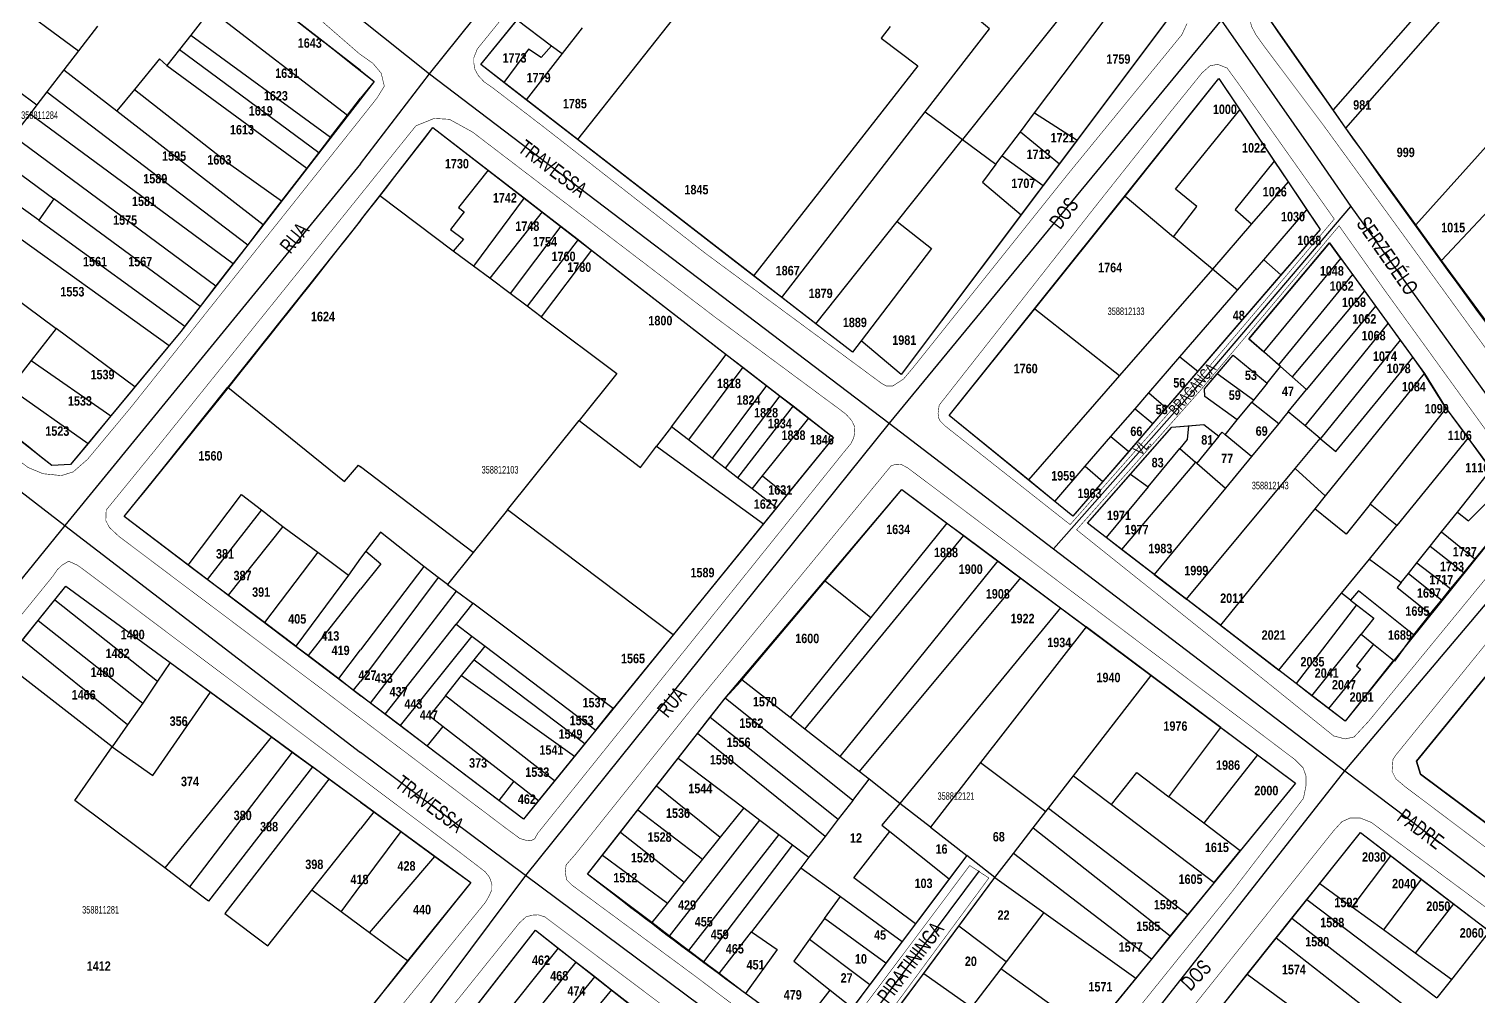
# Model space of a CAD drawing. Extents: x 200120 to 201962, y 4837541 to 4839252.
# Drawn here: x 201071.2 to 201455.8, y 4838225.3 to 4838482 of the extents above; entities that cross this region are included whole.
import ezdxf
from ezdxf.enums import TextEntityAlignment as Align

# ---------------------------------------------------------------- set-up
doc = ezdxf.new("R2010")
doc.units = 0
doc.header["$LTSCALE"] = 3
doc.header["$MEASUREMENT"] = 0
for name, color, linetype in [('CD-MALHA-LOTES', 40, 'CONTINUOUS'), ('CD_TXT_QUADRA', 7, 'CONTINUOUS'), ('RU-QUADRAS', 210, 'CONTINUOUS'), ('SV-EIXO-RUA-PAV', 20, 'CONTINUOUS'), ('SV-RUA-PAVIM-S-GUIA-C-GUIA', 7, 'CONTINUOUS'), ('SV-TXT-RUA-PAV-S-GUIA-C-GUIA', 7, 'CONTINUOUS'), ('Th_NmrPort', 1, 'CONTINUOUS')]:
    doc.layers.add(name, color=color, linetype=linetype)
doc.styles.add('ARIAL', font='ARIAL.TTF')
doc.styles.get("Standard").update_dxf_attribs({"font": 'swisscbo.ttf'})

msp = doc.modelspace()

# ---------------------------------------------------------------- linework, layer by layer
at = {"layer": 'CD-MALHA-LOTES', "linetype": 'Continuous'}
for p, q in [((201031.2, 4838515.5), (201084.33, 4838476.23)), ((201361.92, 4838506.57), (201318.95, 4838452.67)), ((201019.89, 4838501.29), (201073.3, 4838461.88)), ((201338.07, 4838459.77), (201367.58, 4838498.97)), ((201159.2, 4838471.05), (201126.59, 4838496.36)), ((201444.49, 4838491.54), (201417.3, 4838460.54)), ((201245.59, 4838489.18), (201216.76, 4838452.7)), ((201326.07, 4838482.03), (201319.79, 4838487.26)), ((201375.85, 4838487.86), (201349.32, 4838452.48)), ((201420.68, 4838455.73), (201450.16, 4838489.24)), ((201119.37, 4838487.14), (201114.09, 4838480.41)), ((201119.37, 4838487.14), (201155.7, 4838459.14)), ((201191.07, 4838472.56), (201200.73, 4838484.5)), ((201200.73, 4838484.5), (201209.89, 4838477.59)), ((201417.3, 4838460.54), (201400.28, 4838484.81)), ((201089.34, 4838482.76), (201084.33, 4838476.23)), ((201114.09, 4838480.41), (201111.12, 4838476.62)), ((201114.09, 4838480.41), (201151.18, 4838453.28)), ((201218.03, 4838482.31), (201212.69, 4838475.48)), ((201299.77, 4838482.73), (201297.35, 4838479.6)), ((201297.35, 4838479.6), (201307.12, 4838472.28)), ((201309.04, 4838460), (201326.07, 4838482.03)), ((201084.33, 4838476.23), (201080.43, 4838471.15)), ((201111.12, 4838476.62), (201107.76, 4838472.33)), ((201111.12, 4838476.62), (201148.07, 4838449.24)), ((201203.74, 4838476.68), (201197.23, 4838467.8)), ((201207.12, 4838474.43), (201203.74, 4838476.68)), ((201209.89, 4838477.59), (201207.12, 4838474.43)), ((201209.89, 4838477.59), (201212.69, 4838475.48)), ((201105.8, 4838474.07), (201099.16, 4838465.99)), ((201107.76, 4838472.33), (201105.8, 4838474.07)), ((201107.76, 4838472.33), (201144.89, 4838445.11)), ((201197.23, 4838467.8), (201191.07, 4838472.56)), ((201212.69, 4838475.48), (201203.12, 4838463.25)), ((201307.12, 4838472.28), (201263.49, 4838416.55)), ((201080.43, 4838471.15), (201075.94, 4838465.31)), ((201080.43, 4838471.15), (201094.46, 4838460.28)), ((201159.2, 4838471.05), (201162.8, 4838468.07)), ((201162.8, 4838468.07), (201159.2, 4838463.68)), ((201362.08, 4838437.64), (201386.99, 4838468.86)), ((201386.99, 4838468.86), (201392.53, 4838460.6)), ((201473.43, 4838468.21), (201439.26, 4838430.01)), ((201075.94, 4838465.31), (201073.3, 4838461.88)), ((201075.94, 4838465.31), (201129.22, 4838424.78)), ((201099.16, 4838465.99), (201094.46, 4838460.28)), ((201099.16, 4838465.99), (201124.15, 4838446.44)), ((201203.12, 4838463.25), (201197.23, 4838467.8)), ((201489.78, 4838467.18), (201446.06, 4838420.6)), ((201073.3, 4838461.88), (201071.48, 4838459.51)), ((201155.7, 4838459.14), (201159.2, 4838463.68)), ((201216.76, 4838452.7), (201203.12, 4838463.25)), ((201375.5, 4838439.54), (201392.53, 4838460.6)), ((201392.53, 4838460.6), (201401.67, 4838446.98)), ((201420.68, 4838455.73), (201417.3, 4838460.54)), ((201071.48, 4838459.51), (201066.99, 4838453.66)), ((201071.48, 4838459.51), (201125.38, 4838419.81)), ((201094.46, 4838460.28), (201133.36, 4838430.16)), ((201151.18, 4838453.28), (201155.7, 4838459.14)), ((201270.96, 4838410.76), (201309.04, 4838460)), ((201309.04, 4838460), (201318.95, 4838452.67)), ((201334.29, 4838454.75), (201338.07, 4838459.77)), ((201338.07, 4838459.77), (201349.32, 4838452.48)), ((201066.99, 4838453.66), (201120.76, 4838413.81)), ((201151.18, 4838453.28), (201148.07, 4838449.24)), ((201164.27, 4838437.72), (201178.4, 4838455.89)), ((201178.4, 4838455.89), (201193.05, 4838444.56)), ((201263.49, 4838416.55), (201216.76, 4838452.7)), ((201301.59, 4838430.9), (201318.95, 4838452.67)), ((201318.95, 4838452.67), (201327.81, 4838446.13)), ((201329.5, 4838448.38), (201334.29, 4838454.75)), ((201334.29, 4838454.75), (201344.64, 4838446.24)), ((201439.26, 4838430.01), (201420.68, 4838455.73)), ((201148.07, 4838449.24), (201144.89, 4838445.11)), ((201349.32, 4838452.48), (201344.64, 4838446.24)), ((201062.69, 4838448.06), (201077.8, 4838436.94)), ((201124.15, 4838446.44), (201138.17, 4838436.4)), ((201144.89, 4838445.11), (201138.17, 4838436.4)), ((201327.81, 4838446.13), (201324.21, 4838441.35)), ((201327.81, 4838446.13), (201329.5, 4838448.38)), ((201329.5, 4838448.38), (201340.3, 4838440.45)), ((201344.64, 4838446.24), (201340.3, 4838440.45)), ((201401.67, 4838446.98), (201391.28, 4838434.08)), ((201401.67, 4838446.98), (201405.39, 4838441.43)), ((201073.8, 4838431.28), (201059.63, 4838441.41)), ((201193.05, 4838444.56), (201185.15, 4838434.69)), ((201193.05, 4838444.56), (201202.6, 4838437.17)), ((201324.21, 4838441.35), (201334.47, 4838432.68)), ((201405.39, 4838441.43), (201395.67, 4838430.28)), ((201405.39, 4838441.43), (201410.35, 4838434.04)), ((201159.2, 4838431.2), (201164.27, 4838437.72)), ((201183.79, 4838423.09), (201164.27, 4838437.72)), ((201340.3, 4838440.45), (201334.47, 4838432.68)), ((201338.09, 4838407.76), (201362.08, 4838437.64)), ((201362.08, 4838437.64), (201374.96, 4838426.89)), ((201381.14, 4838434.9), (201375.5, 4838439.54)), ((201053.78, 4838437.22), (201108.39, 4838398.04)), ((201077.8, 4838436.94), (201073.8, 4838431.28)), ((201116.6, 4838408.41), (201077.8, 4838436.94)), ((201138.17, 4838436.4), (201133.36, 4838430.16)), ((201186.67, 4838433.52), (201183.03, 4838428.81)), ((201185.15, 4838434.69), (201186.67, 4838433.52)), ((201202.6, 4838437.17), (201189.19, 4838419.05)), ((201207.37, 4838433.48), (201193.46, 4838415.85)), ((201202.6, 4838437.17), (201207.37, 4838433.48)), ((201207.37, 4838433.48), (201212.29, 4838429.68)), ((201374.96, 4838426.89), (201381.14, 4838434.9)), ((201391.28, 4838434.08), (201395.67, 4838430.28)), ((201398.88, 4838420.76), (201410.35, 4838434.04)), ((201410.35, 4838434.04), (201413.85, 4838428.83)), ((201073.8, 4838431.28), (201075.98, 4838429.72)), ((201075.98, 4838429.72), (201112.56, 4838403.18)), ((201159.2, 4838431.2), (201123.94, 4838387)), ((201133.36, 4838430.16), (201129.22, 4838424.78)), ((201212.29, 4838429.68), (201198.84, 4838411.82)), ((201212.29, 4838429.68), (201216.9, 4838426.11)), ((201279.98, 4838403.79), (201301.59, 4838430.9)), ((201301.59, 4838430.9), (201310.71, 4838423.73)), ((201334.47, 4838432.68), (201302.69, 4838390.29)), ((201395.67, 4838430.28), (201385.24, 4838418.31)), ((201446.06, 4838420.6), (201439.26, 4838430.01)), ((201183.03, 4838428.81), (201186.46, 4838426.24)), ((201186.46, 4838426.24), (201183.79, 4838423.09)), ((201216.9, 4838426.11), (201203.37, 4838408.43)), ((201216.9, 4838426.11), (201220.5, 4838423.33)), ((201385.24, 4838418.31), (201374.96, 4838426.89)), ((201413.85, 4838428.83), (201403.42, 4838416.73)), ((201129.22, 4838424.78), (201125.38, 4838419.81)), ((201189.19, 4838419.05), (201183.79, 4838423.09)), ((201220.5, 4838423.33), (201207.14, 4838405.6)), ((201220.5, 4838423.33), (201256.24, 4838395.67)), ((201310.71, 4838423.73), (201292.08, 4838399.24)), ((201416.31, 4838425.27), (201394.96, 4838399.82)), ((201419.31, 4838421.14), (201416.31, 4838425.27)), ((201055.35, 4838419.66), (201078.36, 4838402.57)), ((201125.38, 4838419.81), (201120.76, 4838413.81)), ((201193.46, 4838415.85), (201189.19, 4838419.05)), ((201385.24, 4838418.31), (201360.61, 4838390.05)), ((201391.93, 4838412.72), (201385.24, 4838418.31)), ((201391.93, 4838412.72), (201398.88, 4838420.76)), ((201398.88, 4838420.76), (201403.42, 4838416.73)), ((201398.93, 4838396.3), (201419.31, 4838421.14)), ((201419.31, 4838421.14), (201422.4, 4838416.89)), ((201460.89, 4838400.38), (201446.06, 4838420.6)), ((201198.84, 4838411.82), (201193.46, 4838415.85)), ((201270.96, 4838410.76), (201263.49, 4838416.55)), ((201403.42, 4838416.73), (201381.4, 4838391.2)), ((201422.4, 4838416.89), (201402.83, 4838392.86)), ((201422.4, 4838416.89), (201425.58, 4838412.51)), ((201120.76, 4838413.81), (201116.6, 4838408.41)), ((201203.37, 4838408.43), (201198.84, 4838411.82)), ((201279.98, 4838403.79), (201270.96, 4838410.76)), ((201376.64, 4838395.03), (201391.93, 4838412.72)), ((201425.58, 4838412.51), (201406.41, 4838389.69)), ((201425.58, 4838412.51), (201428.52, 4838408.47)), ((201116.6, 4838408.41), (201112.56, 4838403.18)), ((201207.14, 4838405.6), (201203.37, 4838408.43)), ((201315.35, 4838379.44), (201338.09, 4838407.76)), ((201338.09, 4838407.76), (201360.61, 4838390.05)), ((201428.52, 4838408.47), (201410.24, 4838386.3)), ((201428.52, 4838408.47), (201431.87, 4838403.86)), ((201112.56, 4838403.18), (201111.45, 4838401.73)), ((201207.14, 4838405.6), (201227.16, 4838390.61)), ((201289.78, 4838396.21), (201279.98, 4838403.79)), ((201409.84, 4838376.69), (201431.87, 4838403.86)), ((201431.87, 4838403.86), (201435.09, 4838399.44)), ((201078.36, 4838402.57), (201071.77, 4838394.05)), ((201099.29, 4838387.04), (201078.36, 4838402.57)), ((201111.45, 4838401.73), (201108.39, 4838398.04)), ((201292.08, 4838399.24), (201289.78, 4838396.21)), ((201302.69, 4838390.29), (201292.08, 4838399.24)), ((201394.96, 4838399.82), (201398.93, 4838396.3)), ((201435.09, 4838399.44), (201413.99, 4838373.45)), ((201435.09, 4838399.44), (201438.44, 4838394.83)), ((201108.39, 4838398.04), (201099.29, 4838387.04)), ((201241.69, 4838376.47), (201256.24, 4838395.67)), ((201256.24, 4838395.67), (201260.63, 4838392.28)), ((201368.4, 4838385.49), (201376.64, 4838395.03)), ((201376.64, 4838395.03), (201381.4, 4838391.2)), ((201386.56, 4838390.53), (201390.74, 4838395.49)), ((201390.74, 4838395.49), (201399.77, 4838388)), ((201402.83, 4838392.86), (201398.93, 4838396.3)), ((201071.77, 4838394.05), (201066.07, 4838386.68)), ((201071.77, 4838394.05), (201092.94, 4838379.38)), ((201260.63, 4838392.28), (201246.25, 4838372.94)), ((201260.63, 4838392.28), (201266.95, 4838387.38)), ((201381.4, 4838391.2), (201373.01, 4838381.47)), ((201399.77, 4838388), (201403.35, 4838392.4)), ((201403.35, 4838392.4), (201402.83, 4838392.86)), ((201406.41, 4838389.69), (201403.35, 4838392.4)), ((201417.99, 4838369.87), (201438.44, 4838394.83)), ((201438.44, 4838394.83), (201441.5, 4838390.62)), ((201227.16, 4838390.61), (201217.15, 4838378.13)), ((201266.95, 4838387.38), (201252.5, 4838368.11)), ((201266.95, 4838387.38), (201270.49, 4838384.65)), ((201360.61, 4838390.05), (201336.45, 4838362.32)), ((201383.13, 4838386.47), (201386.56, 4838390.53)), ((201396.15, 4838383.54), (201386.56, 4838390.53)), ((201399.77, 4838388), (201396.15, 4838383.54)), ((201410.24, 4838386.3), (201406.41, 4838389.69)), ((201441.5, 4838390.62), (201415.21, 4838358.13)), ((201447.34, 4838381.29), (201441.5, 4838390.62)), ((201066.07, 4838386.68), (201086.84, 4838372)), ((201099.29, 4838387.04), (201092.94, 4838379.38)), ((201106.17, 4838364.67), (201123.94, 4838387)), ((201123.94, 4838387), (201154.91, 4838361.91)), ((201270.49, 4838384.65), (201255.96, 4838365.44)), ((201270.49, 4838384.65), (201273.97, 4838381.96)), ((201364.72, 4838381.24), (201368.4, 4838385.49)), ((201368.4, 4838385.49), (201373.01, 4838381.47)), ((201383.21, 4838384.44), (201383.13, 4838386.47)), ((201391.84, 4838378.29), (201383.21, 4838384.44)), ((201396.15, 4838383.54), (201395.68, 4838382.96)), ((201405.39, 4838380.42), (201410.24, 4838386.3)), ((201273.97, 4838381.96), (201259.22, 4838362.93)), ((201273.97, 4838381.96), (201278.19, 4838378.69)), ((201358.33, 4838373.84), (201364.72, 4838381.24)), ((201364.72, 4838381.24), (201369.43, 4838377.32)), ((201373.01, 4838381.47), (201369.43, 4838377.32)), ((201391.84, 4838378.29), (201395.68, 4838382.96)), ((201395.68, 4838382.96), (201402.86, 4838377.35)), ((201405.39, 4838380.42), (201404.12, 4838378.88)), ((201409.84, 4838376.69), (201405.39, 4838380.42)), ((201427.11, 4838355.92), (201447.34, 4838381.29)), ((201447.34, 4838381.29), (201453.17, 4838373.47)), ((201077.23, 4838366.18), (201060.4, 4838379.35)), ((201092.94, 4838379.38), (201086.84, 4838372)), ((201198.15, 4838354.43), (201217.15, 4838378.13)), ((201217.15, 4838378.13), (201233.49, 4838365.66)), ((201241.69, 4838376.47), (201237.75, 4838371.27)), ((201246.25, 4838372.94), (201241.69, 4838376.47)), ((201265.87, 4838363.39), (201278.19, 4838378.69)), ((201278.19, 4838378.69), (201284.73, 4838373.63)), ((201336.45, 4838362.32), (201315.35, 4838379.44)), ((201369.43, 4838377.32), (201363.05, 4838369.92)), ((201363.5, 4838363.85), (201374.5, 4838376.37)), ((201374.5, 4838376.37), (201378.89, 4838376.73)), ((201378.89, 4838376.73), (201378.55, 4838373.09)), ((201378.89, 4838376.73), (201382.94, 4838377.06)), ((201382.94, 4838377.06), (201386.98, 4838373.91)), ((201388.67, 4838374.34), (201391.84, 4838378.29)), ((201402.86, 4838377.35), (201395.61, 4838368.56)), ((201404.12, 4838378.88), (201402.86, 4838377.35)), ((201413.87, 4838373.31), (201409.84, 4838376.69)), ((201086.84, 4838372), (201082.22, 4838366.42)), ((201252.5, 4838368.11), (201246.25, 4838372.94)), ((201284.73, 4838373.63), (201272.24, 4838358.26)), ((201351.53, 4838365.96), (201358.33, 4838373.84)), ((201358.33, 4838373.84), (201363.05, 4838369.92)), ((201378.55, 4838373.09), (201376.6, 4838370.72)), ((201386.98, 4838373.91), (201381.16, 4838366.74)), ((201386.98, 4838373.91), (201387.87, 4838375.01)), ((201387.87, 4838375.01), (201388.67, 4838374.34)), ((201395.61, 4838368.56), (201388.67, 4838374.34)), ((201407.24, 4838365.34), (201413.87, 4838373.31)), ((201413.99, 4838373.45), (201413.87, 4838373.31)), ((201413.87, 4838373.31), (201417.99, 4838369.87)), ((201453.17, 4838373.47), (201434.22, 4838350.27)), ((201459.28, 4838365.13), (201453.17, 4838373.47)), ((201233.49, 4838365.66), (201237.75, 4838371.27)), ((201237.75, 4838371.27), (201266.11, 4838350.71)), ((201255.96, 4838365.44), (201252.5, 4838368.11)), ((201363.05, 4838369.92), (201356.15, 4838361.92)), ((201368.18, 4838360.51), (201376.6, 4838370.72)), ((201376.6, 4838370.72), (201380.78, 4838367.07)), ((201395.61, 4838368.56), (201388.69, 4838360.16)), ((201082.22, 4838366.42), (201077.23, 4838366.18)), ((201096.44, 4838352.62), (201106.17, 4838364.67)), ((201154.91, 4838361.91), (201158.61, 4838366.27)), ((201158.61, 4838366.27), (201159.2, 4838365.8)), ((201189.07, 4838343.11), (201159.2, 4838365.8)), ((201259.22, 4838362.93), (201255.96, 4838365.44)), ((201343.46, 4838356.63), (201351.53, 4838365.96)), ((201351.53, 4838365.96), (201356.15, 4838361.92)), ((201380.78, 4838367.07), (201361.16, 4838343.9)), ((201378.38, 4838330.7), (201407.24, 4838365.34)), ((201381.16, 4838366.74), (201380.78, 4838367.07)), ((201381.16, 4838366.74), (201388.69, 4838360.16)), ((201415.21, 4838358.13), (201407.24, 4838365.34)), ((201450.26, 4838353.8), (201459.28, 4838365.13)), ((201263.09, 4838359.94), (201259.22, 4838362.93)), ((201263.09, 4838359.94), (201265.87, 4838363.39)), ((201265.87, 4838363.39), (201272.24, 4838358.26)), ((201343.46, 4838356.63), (201336.45, 4838362.32)), ((201356.15, 4838361.92), (201348.25, 4838352.75)), ((201352.09, 4838350.86), (201363.5, 4838363.85)), ((201368.18, 4838360.51), (201357.06, 4838347.04)), ((201363.5, 4838363.85), (201368.18, 4838360.51)), ((201453.2, 4838351.47), (201462.54, 4838360.67)), ((201113.46, 4838339.68), (201127.61, 4838358.45)), ((201127.61, 4838358.45), (201132.92, 4838354.39)), ((201269.55, 4838354.94), (201263.09, 4838359.94)), ((201272.24, 4838358.26), (201269.55, 4838354.94)), ((201282.44, 4838335.51), (201302.86, 4838359.81)), ((201302.86, 4838359.81), (201314.8, 4838350.9)), ((201348.25, 4838352.75), (201343.46, 4838356.63)), ((201388.69, 4838360.16), (201369.81, 4838337.27)), ((201415.21, 4838358.13), (201412.42, 4838354.68)), ((201132.92, 4838354.39), (201118.47, 4838335.92)), ((201132.92, 4838354.39), (201138.59, 4838349.99)), ((201198.15, 4838354.43), (201189.07, 4838343.11)), ((201242.16, 4838321.23), (201198.15, 4838354.43)), ((201269.55, 4838354.94), (201266.11, 4838350.71)), ((201412.42, 4838354.68), (201387.37, 4838323.78)), ((201420.74, 4838347.92), (201412.42, 4838354.68)), ((201427.11, 4838355.92), (201420.74, 4838347.92)), ((201434.22, 4838350.27), (201427.11, 4838355.92)), ((201446.06, 4838348.53), (201450.26, 4838353.8)), ((201450.26, 4838353.8), (201453.2, 4838351.47)), ((201466.37, 4838355.44), (201454.94, 4838341.41)), ((201113.46, 4838339.68), (201096.44, 4838352.62)), ((201138.59, 4838349.99), (201124.04, 4838331.73)), ((201138.59, 4838349.99), (201138.92, 4838349.73)), ((201138.92, 4838349.73), (201147.8, 4838343.13)), ((201266.11, 4838350.71), (201242.16, 4838321.23)), ((201314.8, 4838350.9), (201294.6, 4838325.84)), ((201314.8, 4838350.9), (201319.28, 4838347.55)), ((201357.06, 4838347.04), (201352.09, 4838350.86)), ((201426.93, 4838341.34), (201434.22, 4838350.27)), ((201164.47, 4838348.47), (201160.6, 4838343.39)), ((201175.95, 4838339.32), (201164.47, 4838348.47)), ((201277.06, 4838296.22), (201319.28, 4838347.55)), ((201319.28, 4838347.55), (201328.29, 4838340.83)), ((201361.16, 4838343.9), (201357.06, 4838347.04)), ((201443.05, 4838344.74), (201446.06, 4838348.53)), ((201446.06, 4838348.53), (201454.94, 4838341.41)), ((201147.8, 4838343.13), (201133.65, 4838324.52)), ((201147.8, 4838343.13), (201155.95, 4838337.08)), ((201159.2, 4838341.54), (201155.95, 4838337.08)), ((201160.6, 4838343.39), (201159.2, 4838341.54)), ((201160.6, 4838343.39), (201164.58, 4838340.1)), ((201189.07, 4838343.11), (201182.25, 4838334.61)), ((201369.81, 4838337.27), (201361.16, 4838343.9)), ((201419.53, 4838332.27), (201426.93, 4838341.34)), ((201426.93, 4838341.34), (201435.36, 4838335.09)), ((201439.54, 4838340.33), (201443.05, 4838344.74)), ((201443.05, 4838344.74), (201451.99, 4838337.79)), ((201454.94, 4838341.41), (201451.99, 4838337.79)), ((201113.85, 4838339.38), (201113.46, 4838339.68)), ((201118.47, 4838335.92), (201113.85, 4838339.38)), ((201164.58, 4838340.1), (201159.2, 4838333.37)), ((201175.95, 4838339.32), (201159.2, 4838317.23)), ((201179.76, 4838336.47), (201175.95, 4838339.32)), ((201328.29, 4838340.83), (201286.38, 4838288.94)), ((201328.29, 4838340.83), (201334.28, 4838336.35)), ((201369.81, 4838337.27), (201378.38, 4838330.7)), ((201435.36, 4838335.09), (201437.29, 4838337.51)), ((201437.29, 4838337.51), (201439.54, 4838340.33)), ((201437.29, 4838337.51), (201446.03, 4838330.48)), ((201480.11, 4838337.53), (201439.4, 4838287.7)), ((201439.54, 4838340.33), (201448.48, 4838333.48)), ((201451.99, 4838337.79), (201448.48, 4838333.48)), ((201078.04, 4838330.5), (201080.96, 4838334.12)), ((201080.96, 4838334.12), (201108.62, 4838313.85)), ((201124.04, 4838331.73), (201118.47, 4838335.92)), ((201155.95, 4838337.08), (201142.04, 4838318.22)), ((201179.76, 4838336.47), (201159.17, 4838308.8)), ((201182.25, 4838334.61), (201179.76, 4838336.47)), ((201182.25, 4838334.61), (201184.61, 4838332.84)), ((201260.37, 4838309.25), (201282.44, 4838335.51)), ((201282.44, 4838335.51), (201294.6, 4838325.84)), ((201334.28, 4838336.35), (201291.49, 4838284.95)), ((201334.28, 4838336.35), (201344.98, 4838328.37)), ((201435.36, 4838335.09), (201434.3, 4838333.75)), ((201434.3, 4838333.75), (201443.01, 4838326.75)), ((201448.48, 4838333.48), (201446.03, 4838330.48)), ((201073.65, 4838325.05), (201078.04, 4838330.5)), ((201078.04, 4838330.5), (201105.3, 4838308.94)), ((201133.65, 4838324.52), (201124.04, 4838331.73)), ((201145.39, 4838315.71), (201159.2, 4838333.37)), ((201161.82, 4838303.1), (201184.61, 4838332.84)), ((201188.94, 4838329.6), (201184.54, 4838324.04)), ((201184.61, 4838332.84), (201188.94, 4838329.6)), ((201226.26, 4838301.65), (201188.94, 4838329.6)), ((201387.37, 4838323.78), (201378.38, 4838330.7)), ((201402.86, 4838311.86), (201419.53, 4838332.27)), ((201421.93, 4838330.4), (201419.53, 4838332.27)), ((201424.03, 4838332.86), (201421.93, 4838330.4)), ((201421.93, 4838330.4), (201423.47, 4838329.2)), ((201438.62, 4838321.23), (201424.03, 4838332.86)), ((201446.03, 4838330.48), (201443.51, 4838327.38)), ((201294.6, 4838325.84), (201273.18, 4838299.25)), ((201344.98, 4838328.37), (201302.34, 4838276.48)), ((201344.98, 4838328.37), (201351.72, 4838323.34)), ((201423.47, 4838329.2), (201407.53, 4838308.27)), ((201423.47, 4838329.2), (201428.08, 4838325.6)), ((201443.01, 4838326.75), (201438.62, 4838321.23)), ((201443.51, 4838327.38), (201443.01, 4838326.75)), ((201069.43, 4838319.82), (201073.65, 4838325.05)), ((201073.65, 4838325.05), (201101.36, 4838303.12)), ((201142.04, 4838318.22), (201133.65, 4838324.52)), ((201165.69, 4838300.16), (201184.54, 4838324.04)), ((201184.54, 4838324.04), (201188.69, 4838320.89)), ((201351.72, 4838323.34), (201323.74, 4838287.34)), ((201369.02, 4838310.43), (201351.72, 4838323.34)), ((201387.37, 4838323.78), (201402.86, 4838311.86)), ((201428.08, 4838325.6), (201424.71, 4838321.38)), ((201097.36, 4838297.36), (201069.43, 4838319.82)), ((201142.04, 4838318.22), (201145.39, 4838315.71)), ((201188.69, 4838320.89), (201169.68, 4838297.12)), ((201188.69, 4838320.89), (201192.22, 4838318.21)), ((201189.32, 4838314.59), (201192.22, 4838318.21)), ((201192.22, 4838318.21), (201221.6, 4838295.92)), ((201242.16, 4838321.23), (201226.26, 4838301.65)), ((201411.68, 4838305.07), (201424.71, 4838321.38)), ((201427.98, 4838318.77), (201423.48, 4838313.03)), ((201424.71, 4838321.38), (201427.98, 4838318.77)), ((201427.98, 4838318.77), (201433.3, 4838314.52)), ((201438.62, 4838321.23), (201433.62, 4838314.26)), ((201145.39, 4838315.71), (201153.45, 4838309.66)), ((201153.45, 4838309.66), (201159.2, 4838317.23)), ((201186, 4838310.42), (201189.32, 4838314.59)), ((201189.32, 4838314.59), (201218.68, 4838292.33)), ((201433.3, 4838314.52), (201420.45, 4838298.33)), ((201433.62, 4838314.26), (201433.3, 4838314.52)), ((201093.26, 4838291.46), (201064.56, 4838313.79)), ((201108.62, 4838313.85), (201105.3, 4838308.94)), ((201108.62, 4838313.85), (201119.32, 4838306.01)), ((201181.69, 4838305.03), (201186, 4838310.42)), ((201186, 4838310.42), (201215.97, 4838288.99)), ((201348.4, 4838283.78), (201369.02, 4838310.43)), ((201387.53, 4838296.61), (201369.02, 4838310.43)), ((201407.53, 4838308.27), (201402.86, 4838311.86)), ((201424.58, 4838312.07), (201416.08, 4838301.69)), ((201423.48, 4838313.03), (201424.58, 4838312.07)), ((201105.3, 4838308.94), (201101.36, 4838303.12)), ((201153.45, 4838309.66), (201157.32, 4838306.54)), ((201157.32, 4838306.54), (201159.17, 4838308.8)), ((201157.32, 4838306.54), (201159.23, 4838304.99)), ((201255.96, 4838304.44), (201260.06, 4838308.88)), ((201260.06, 4838308.88), (201260.37, 4838309.25)), ((201273.18, 4838299.25), (201260.37, 4838309.25)), ((201411.68, 4838305.07), (201407.53, 4838308.27)), ((201101.36, 4838303.12), (201097.36, 4838297.36)), ((201104.04, 4838283.92), (201119.32, 4838306.01)), ((201119.32, 4838306.01), (201135.57, 4838294.1)), ((201161.82, 4838303.1), (201159.23, 4838304.99)), ((201165.69, 4838300.16), (201161.82, 4838303.1)), ((201181.69, 4838305.03), (201177.44, 4838299.71)), ((201210.69, 4838282.48), (201181.69, 4838305.03)), ((201251.98, 4838299.35), (201255.96, 4838304.44)), ((201289.81, 4838277.25), (201255.96, 4838304.44)), ((201416.08, 4838301.69), (201411.68, 4838305.07)), ((201169.68, 4838297.12), (201165.69, 4838300.16)), ((201177.44, 4838299.71), (201181.09, 4838296.87)), ((201221.6, 4838295.92), (201226.26, 4838301.65)), ((201248.62, 4838295.04), (201251.98, 4838299.35)), ((201251.98, 4838299.35), (201285.95, 4838272.26)), ((201277.06, 4838296.22), (201273.18, 4838299.25)), ((201420.45, 4838298.33), (201416.08, 4838301.69)), ((201097.36, 4838297.36), (201093.26, 4838291.46)), ((201176.81, 4838291.7), (201169.68, 4838297.12)), ((201176.81, 4838291.7), (201181.09, 4838296.87)), ((201181.09, 4838296.87), (201199.82, 4838282.34)), ((201221.6, 4838295.92), (201218.68, 4838292.33)), ((201243.5, 4838288.49), (201248.62, 4838295.04)), ((201282.44, 4838267.72), (201248.62, 4838295.04)), ((201286.38, 4838288.94), (201277.06, 4838296.22)), ((201373.72, 4838278.23), (201387.53, 4838296.61)), ((201387.53, 4838296.61), (201397.23, 4838289.37)), ((201083.37, 4838277.23), (201093.26, 4838291.46)), ((201093.26, 4838291.46), (201104.04, 4838283.92)), ((201135.57, 4838294.1), (201107.21, 4838259.35)), ((201135.57, 4838294.1), (201141.01, 4838290.11)), ((201195.88, 4838277.21), (201176.81, 4838291.7)), ((201218.68, 4838292.33), (201215.97, 4838288.99)), ((201141.01, 4838290.11), (201113.81, 4838254.35)), ((201141.01, 4838290.11), (201146.42, 4838286.15)), ((201215.97, 4838288.99), (201210.69, 4838282.48)), ((201237.75, 4838281.13), (201243.5, 4838288.49)), ((201243.5, 4838288.49), (201260.9, 4838275.27)), ((201291.49, 4838284.95), (201286.38, 4838288.94)), ((201323.74, 4838287.34), (201310.4, 4838270.18)), ((201323.74, 4838287.34), (201341.07, 4838274.31)), ((201397.23, 4838289.37), (201383, 4838271.19)), ((201397.23, 4838289.37), (201407.28, 4838281.87)), ((201439.4, 4838287.7), (201440.47, 4838284.22)), ((201146.42, 4838286.15), (201118.86, 4838250.52)), ((201150.79, 4838282.95), (201146.42, 4838286.15)), ((201294.15, 4838282.87), (201291.49, 4838284.95)), ((201341.77, 4838275.22), (201348.4, 4838283.78)), ((201348.4, 4838283.78), (201358.47, 4838276.14)), ((201358.47, 4838276.14), (201365.16, 4838284.72)), ((201365.16, 4838284.72), (201373.72, 4838278.23)), ((201440.47, 4838284.22), (201466.01, 4838265.18)), ((201150.79, 4838282.95), (201123.12, 4838247.29)), ((201159.2, 4838276.79), (201150.79, 4838282.95)), ((201199.82, 4838282.34), (201195.88, 4838277.21)), ((201199.82, 4838282.34), (201206.41, 4838277.22)), ((201210.69, 4838282.48), (201206.41, 4838277.22)), ((201232.78, 4838274.78), (201237.75, 4838281.13)), ((201237.75, 4838281.13), (201254.64, 4838267.48)), ((201289.81, 4838277.25), (201294.15, 4838282.87)), ((201302.34, 4838276.48), (201294.15, 4838282.87)), ((201407.28, 4838281.87), (201392.6, 4838263.92)), ((201100.48, 4838264.45), (201083.37, 4838277.23)), ((201159.2, 4838276.79), (201162.67, 4838274.25)), ((201202.38, 4838272.26), (201195.88, 4838277.21)), ((201206.41, 4838277.22), (201202.38, 4838272.26)), ((201289.81, 4838277.25), (201285.95, 4838272.26)), ((201302.34, 4838276.48), (201297.56, 4838270.67)), ((201310.4, 4838270.18), (201302.34, 4838276.48)), ((201358.47, 4838276.14), (201385.68, 4838255.47)), ((201383, 4838271.19), (201373.72, 4838278.23)), ((201162.67, 4838274.25), (201159.2, 4838269.75)), ((201162.67, 4838274.25), (201169.88, 4838268.99)), ((201228.17, 4838268.88), (201232.78, 4838274.78)), ((201232.78, 4838274.78), (201249.95, 4838261.63)), ((201241.15, 4838241.26), (201265.12, 4838272.06)), ((201260.9, 4838275.27), (201254.64, 4838267.48)), ((201260.9, 4838275.27), (201265.12, 4838272.06)), ((201265.12, 4838272.06), (201270.2, 4838268.2)), ((201285.95, 4838272.26), (201282.44, 4838267.72)), ((201337.71, 4838269.97), (201341.07, 4838274.31)), ((201341.07, 4838274.31), (201341.77, 4838275.22)), ((201341.77, 4838275.22), (201378.72, 4838246.95)), ((201146.26, 4838253.45), (201159.2, 4838269.75)), ((201169.88, 4838268.99), (201159.25, 4838254.77)), ((201169.88, 4838268.99), (201178.88, 4838262.42)), ((201223.36, 4838262.72), (201228.17, 4838268.88)), ((201228.17, 4838268.88), (201245.1, 4838255.59)), ((201270.2, 4838268.2), (201246.24, 4838237.42)), ((201270.2, 4838268.2), (201273.78, 4838265.48)), ((201290.1, 4838256.75), (201299.62, 4838269.03)), ((201297.56, 4838270.67), (201299.62, 4838269.03)), ((201299.62, 4838269.03), (201315.39, 4838256.43)), ((201310.4, 4838270.18), (201320.05, 4838262.65)), ((201332.43, 4838263.14), (201337.71, 4838269.97)), ((201337.71, 4838269.97), (201374.07, 4838241.28)), ((201392.6, 4838263.92), (201383, 4838271.19)), ((201413.75, 4838255.24), (201424.52, 4838268.74)), ((201424.52, 4838268.74), (201432.57, 4838262.59)), ((201107.21, 4838259.35), (201100.48, 4838264.45)), ((201254.64, 4838267.48), (201249.95, 4838261.63)), ((201273.78, 4838265.48), (201250.23, 4838234.39)), ((201273.78, 4838265.48), (201278.15, 4838262.16)), ((201282.44, 4838267.72), (201278.15, 4838262.16)), ((201161.58, 4838242.16), (201178.88, 4838262.42)), ((201178.88, 4838262.42), (201188.42, 4838255.45)), ((201219.44, 4838257.7), (201223.36, 4838262.72)), ((201223.36, 4838262.72), (201240.6, 4838249.99)), ((201249.95, 4838261.63), (201245.1, 4838255.59)), ((201278.15, 4838262.16), (201276.02, 4838259.39)), ((201320.05, 4838262.65), (201315.39, 4838256.43)), ((201327.53, 4838256.81), (201320.05, 4838262.65)), ((201327.53, 4838256.81), (201332.43, 4838263.14)), ((201369.07, 4838235.16), (201332.43, 4838263.14)), ((201385.68, 4838255.47), (201392.6, 4838263.92)), ((201422.38, 4838248.95), (201432.57, 4838262.59)), ((201432.57, 4838262.59), (201440.66, 4838256.4)), ((201113.81, 4838254.35), (201107.21, 4838259.35)), ((201236.45, 4838244.82), (201219.44, 4838257.7)), ((201276.02, 4838259.39), (201262.89, 4838242.39)), ((201276.02, 4838259.39), (201286.55, 4838251.75)), ((201306.47, 4838244.53), (201290.1, 4838256.75)), ((201317.95, 4838243.9), (201327.53, 4838256.81)), ((201327.53, 4838256.81), (201340.49, 4838247.54)), ((201118.86, 4838250.52), (201113.81, 4838254.35)), ((201134.53, 4838238.68), (201146.26, 4838253.45)), ((201154.07, 4838247.7), (201146.26, 4838253.45)), ((201154.07, 4838247.7), (201159.25, 4838254.77)), ((201188.42, 4838255.45), (201171.67, 4838234.66)), ((201245.1, 4838255.59), (201240.6, 4838249.99)), ((201315.39, 4838256.43), (201306.47, 4838244.53)), ((201385.68, 4838255.47), (201378.72, 4838246.95)), ((201410.33, 4838250.95), (201413.75, 4838255.24)), ((201413.75, 4838255.24), (201422.38, 4838248.95)), ((201440.66, 4838256.4), (201430.68, 4838242.89)), ((201440.66, 4838256.4), (201449.27, 4838249.8)), ((201240.6, 4838249.99), (201236.45, 4838244.82)), ((201282.33, 4838245.93), (201286.55, 4838251.75)), ((201286.55, 4838251.75), (201302.96, 4838239.85)), ((201406.37, 4838245.99), (201410.33, 4838250.95)), ((201410.33, 4838250.95), (201444.82, 4838224.9)), ((201430.68, 4838242.89), (201422.38, 4838248.95)), ((201449.27, 4838249.8), (201439.09, 4838236.76)), ((201449.27, 4838249.8), (201458.78, 4838242.53)), ((201123.12, 4838247.29), (201134.53, 4838238.68)), ((201159.2, 4838243.93), (201154.07, 4838247.7)), ((201282.33, 4838245.93), (201278.32, 4838240.4)), ((201298.62, 4838234.06), (201282.33, 4838245.93)), ((201340.49, 4838247.54), (201330.51, 4838234.4)), ((201340.49, 4838247.54), (201364.92, 4838230.09)), ((201378.72, 4838246.95), (201374.07, 4838241.28)), ((201402.22, 4838240.79), (201406.37, 4838245.99)), ((201406.37, 4838245.99), (201440.54, 4838219.49)), ((201161.58, 4838242.16), (201159.2, 4838243.93)), ((201171.67, 4838234.66), (201161.58, 4838242.16)), ((201186.29, 4838218.09), (201205.6, 4838242.85)), ((201205.6, 4838242.85), (201211.66, 4838238.08)), ((201241.15, 4838241.26), (201236.45, 4838244.82)), ((201246.24, 4838237.42), (201241.15, 4838241.26)), ((201254.32, 4838231.3), (201262.89, 4838242.39)), ((201262.89, 4838242.39), (201269.7, 4838237.67)), ((201306.47, 4838244.53), (201302.96, 4838239.85)), ((201308.64, 4838231.34), (201317.95, 4838243.9)), ((201330.51, 4838234.4), (201317.95, 4838243.9)), ((201374.07, 4838241.28), (201369.07, 4838235.16)), ((201439.09, 4838236.76), (201430.68, 4838242.89)), ((201458.78, 4838242.53), (201448.67, 4838229.76)), ((201211.66, 4838238.08), (201192.05, 4838213.63)), ((201211.66, 4838238.08), (201216.4, 4838234.36)), ((201250.23, 4838234.39), (201246.24, 4838237.42)), ((201269.7, 4838237.67), (201261.33, 4838226.02)), ((201278.32, 4838240.4), (201274.14, 4838234.64)), ((201278.32, 4838240.4), (201294.38, 4838228.41)), ((201302.96, 4838239.85), (201298.62, 4838234.06)), ((201394.52, 4838231.14), (201402.22, 4838240.79)), ((201402.22, 4838240.79), (201436.28, 4838214.12)), ((201171.67, 4838234.66), (201159.2, 4838218.84)), ((201188.48, 4838199.7), (201216.4, 4838234.36)), ((201216.4, 4838234.36), (201221.31, 4838230.5)), ((201254.32, 4838231.3), (201250.23, 4838234.39)), ((201274.14, 4838234.64), (201283.83, 4838226.9)), ((201298.62, 4838234.06), (201294.38, 4838228.41)), ((201330.51, 4838234.4), (201329.08, 4838232.52)), ((201369.07, 4838235.16), (201364.92, 4838230.09)), ((201448.67, 4838229.76), (201439.09, 4838236.76)), ((201221.31, 4838230.5), (201193.1, 4838196.2)), ((201221.31, 4838230.5), (201225.77, 4838226.99)), ((201260.74, 4838226.44), (201254.32, 4838231.3)), ((201302.78, 4838223.45), (201308.64, 4838231.34)), ((201308.64, 4838231.34), (201321.35, 4838222.35)), ((201329.08, 4838232.52), (201321.35, 4838222.35)), ((201352.93, 4838215.44), (201329.08, 4838232.52)), ((201364.92, 4838230.09), (201352.93, 4838215.44)), ((201387.93, 4838222.87), (201394.52, 4838231.14)), ((201394.52, 4838231.14), (201429.48, 4838205.53)), ((201448.67, 4838229.76), (201444.82, 4838224.9)), ((201225.77, 4838226.99), (201197.53, 4838192.84)), ((201225.77, 4838226.99), (201230.43, 4838223.32)), ((201261.33, 4838226.02), (201260.74, 4838226.44)), ((201275.19, 4838216.04), (201261.33, 4838226.02)), ((201280.05, 4838222.15), (201283.83, 4838226.9)), ((201283.83, 4838226.9), (201289.72, 4838222.2)), ((201294.38, 4838228.41), (201289.72, 4838222.2))]:
    msp.add_line(p, q, dxfattribs=at)
at = {"layer": 'RU-QUADRAS', "color": 6, "linetype": 'Continuous'}
for points in [[(201400.28, 4838484.81, 0.01074), (201500.91, 4838607.67), (201503.79, 4838607.93), (201538.01, 4838561.37), (201544.7, 4838549.92), (201483.56, 4838472.42), (201487.91, 4838468.75, -0.007868), (201540.61, 4838533.18, -0.085838), (201549.02, 4838545.01), (201580.36, 4838495.98), (201523.43, 4838423.44), (201480.93, 4838373.06, -0.009028)], [(200975.48, 4838444.68), (201057.7, 4838549.09, -0.005107), (201162.8, 4838468.07), (201111.45, 4838401.73), (201082.22, 4838366.42), (201077.23, 4838366.18, 0.007816)], [(201096.44, 4838352.62, 0.006487), (201178.4, 4838455.89), (201284.73, 4838373.63), (201202.38, 4838272.26)], [(201219.44, 4838257.7), (201255.95, 4838304.43), (201302.86, 4838359.81), (201407.28, 4838281.87), (201323.4, 4838179.34), (201288.82, 4838204.63), (201327.53, 4838256.81), (201320.05, 4838262.65), (201281.63, 4838211.4, -0.011953)], [(201121.62, 4838133.63, -0.146576), (201123.47, 4838139.29), (201128.77, 4838146.44), (201160.1, 4838184.5), (201205.6, 4838242.85), (201241.47, 4838214.64), (201153.5, 4838106.92), (201123.37, 4838130.52)]]:
    msp.add_lwpolyline(points, format="xyb", close=True, dxfattribs=at)
for points in [[(201191.07, 4838472.56), (201293.59, 4838598.29), (201375.85, 4838487.86), (201302.69, 4838390.29), (201292.08, 4838399.24), (201289.78, 4838396.21)], [(201315.35, 4838379.44), (201386.99, 4838468.86), (201413.85, 4838428.83), (201348.25, 4838352.75)], [(201352.09, 4838350.86), (201374.5, 4838376.37), (201382.94, 4838377.06), (201386.98, 4838373.91), (201387.87, 4838375.01), (201388.67, 4838374.34), (201391.84, 4838378.29), (201383.21, 4838384.44), (201383.13, 4838386.47), (201390.74, 4838395.49), (201399.77, 4838388), (201403.35, 4838392.4), (201394.96, 4838399.82), (201416.31, 4838425.27), (201441.52, 4838390.59), (201447.34, 4838381.29), (201466.37, 4838355.44), (201420.45, 4838298.33)], [(201439.4, 4838287.7), (201480.11, 4838337.53), (201540.48, 4838255.02), (201559.27, 4838227.05), (201544.51, 4838206.69), (201440.47, 4838284.22)], [(200999.77, 4838233.5), (201080.96, 4838334.12), (201188.42, 4838255.45), (201118.86, 4838168.71), (201104.62, 4838151.27), (201102.93, 4838149.81), (201099.9, 4838149.46), (200999.93, 4838231.72)], [(201342.38, 4838165.78), (201424.52, 4838268.74), (201468.71, 4838234.94), (201532.79, 4838188.93), (201448.58, 4838084.78), (201362.53, 4838150.95)]]:
    msp.add_lwpolyline(points, close=True, dxfattribs=at)
at = {"layer": 'SV-EIXO-RUA-PAV'}
for points in [[(201159.2, 4838446.2), (201177.48, 4838470.12), (201294.1, 4838615.32), (201399.83, 4838745.75)], [(201202.19, 4838745.75), (201294.1, 4838615.32), (201366.09, 4838514.71), (201387.56, 4838484.41), (201411.41, 4838450.3), (201421.99, 4838434.94), (201479.46, 4838355.04), (201506.19, 4838317.28), (201573.43, 4838226.39)], [(201501.86, 4838625.75), (201497.65, 4838620.53), (201387.56, 4838484.41), (201299.51, 4838377.44), (201202.96, 4838257.34), (201159.2, 4838198.72)], [(200835.22, 4838540.71), (200959.61, 4838443.79), (201080.69, 4838350.26), (201159.2, 4838289.98)], [(201159.2, 4838484.72), (201177.48, 4838470.12), (201299.51, 4838377.44), (201343.1, 4838344.03), (201420.38, 4838285.14), (201457.96, 4838256.72), (201545.91, 4838191.15), (201671.01, 4838097.85), (201794.58, 4838003.62), (201826, 4837978.03), (201890.94, 4837930.36), (201916.84, 4837911.41), (201928.24, 4837903.07), (201931.3, 4837900.83)], [(201159.2, 4838446.2), (201080.69, 4838350.26), (200983.38, 4838230.22), (200982.86, 4838229.58)], [(201343.1, 4838344.03), (201383.4, 4838389.64), (201421.99, 4838434.94)], [(201223.82, 4838035.29), (201325.77, 4838164.65), (201420.38, 4838285.14), (201479.46, 4838355.04)], [(201876.96, 4837736.87), (201871.27, 4837741.63), (201819.68, 4837784.06), (201816.21, 4837786.98), (201698.43, 4837883.91), (201653.11, 4837917.6), (201620.76, 4837942.44), (201572.53, 4837979.68), (201449.56, 4838070.71), (201325.77, 4838164.65), (201279.81, 4838200.11), (201249.4, 4838222.76), (201202.96, 4838257.34), (201159.2, 4838289.98)], [(201279.81, 4838200.11), (201323.46, 4838258.59)]]:
    msp.add_lwpolyline(points, dxfattribs=at)
at = {"layer": 'SV-RUA-PAVIM-S-GUIA-C-GUIA', "const_width": 0.15}
for points in [[(201414.65, 4838456.58), (201398.83, 4838477.66), (201396.83, 4838480.46), (201395.72, 4838482.56), (201395.27, 4838484.11), (201395.34, 4838486.08), (201396.11, 4838487.76), (201398.14, 4838490.16), (201431.15, 4838530.34), (201489.13, 4838601.5), (201499.77, 4838614.49)], [(201159.2, 4838458.22), (201098.24, 4838381.62), (201086.74, 4838367.83), (201082.9, 4838364.46), (201079.76, 4838363.49), (201074.92, 4838363.98), (201070.9, 4838365.65), (200974.84, 4838439.68), (200972.03, 4838441.73), (200971.31, 4838443.06), (200971.05, 4838444.46), (200971.22, 4838446.39), (200972.56, 4838448.48), (200984.49, 4838464.43), (201005.96, 4838490.69), (201053.47, 4838551.37), (201054.9, 4838552.09), (201058, 4838552.24), (201061.96, 4838551.46), (201114.93, 4838511.24), (201142.98, 4838489.25), (201158.81, 4838475.49), (201159.2, 4838475.21)], [(201207.88, 4838498.59), (201190.15, 4838476.72), (201189.25, 4838474.45), (201189.24, 4838472.93), (201189.55, 4838471.25), (201190.41, 4838469.67), (201191.93, 4838468.03), (201194.26, 4838466.41), (201208.15, 4838455.73), (201250.81, 4838422.4), (201297.32, 4838388.06), (201298.66, 4838387.28), (201300.42, 4838387.27), (201303.28, 4838389.12), (201305.5, 4838391.74), (201346.98, 4838443.59), (201377.15, 4838480.51), (201378.5, 4838483.44)], [(201585.16, 4838493.19), (201537.69, 4838434.96), (201487.23, 4838371.61), (201484.23, 4838368.55), (201481.51, 4838367.96), (201479.07, 4838368.64), (201475.82, 4838372.43), (201436.25, 4838426.9), (201414.65, 4838456.58)], [(201159.2, 4838475.21), (201162.46, 4838472.91), (201164.65, 4838470.3), (201165.48, 4838466.86), (201163.55, 4838463.71), (201160.18, 4838459.46), (201159.2, 4838458.22)], [(201159.2, 4838299.04), (201197.6, 4838270), (201201.41, 4838267.19), (201203.18, 4838266.65), (201204.33, 4838266.54), (201205.4, 4838267.09), (201206.22, 4838268.58), (201209.27, 4838272.38), (201287.46, 4838369.72), (201289.34, 4838372.01), (201290.05, 4838373.48), (201290.35, 4838374.95), (201290.24, 4838376.63), (201289.52, 4838378.11), (201288.04, 4838379.75), (201286.08, 4838381.24), (201253.28, 4838405.53), (201208.24, 4838439.9), (201188.9, 4838454.67), (201182.76, 4838458.05), (201178.73, 4838458.29), (201173.86, 4838456.32), (201171.37, 4838453.23), (201159.2, 4838438.1)], [(201159.2, 4838438.1), (201104.36, 4838369.93), (201091.68, 4838354.36), (201091.59, 4838352.96), (201091.58, 4838351.53), (201092.49, 4838349.75), (201095, 4838347.38), (201147.82, 4838307.65), (201159.2, 4838299.04)], [(201285.84, 4838202.3), (201325.93, 4838256.67), (201320.84, 4838260), (201280.48, 4838206.13), (201247.82, 4838230.75), (201215.31, 4838254.76), (201213.89, 4838256.15), (201213.48, 4838258.18), (201213.73, 4838260.15), (201216.29, 4838263.09), (201248.26, 4838303.11), (201299.95, 4838366.04), (201301.19, 4838366.51), (201302.76, 4838366.39), (201304.37, 4838365.55), (201397.1, 4838295.7), (201407.17, 4838288.1), (201409.32, 4838285.95), (201410.11, 4838283.69), (201410.11, 4838281.24), (201409.42, 4838277.82), (201390.07, 4838252.54), (201337.04, 4838186.61)], [(201159.2, 4838209.43), (201106.35, 4838144.66), (201103.22, 4838143.07), (201100.48, 4838144.22), (200997.58, 4838228.79), (200996, 4838230.2), (200995.49, 4838232.25), (200995.45, 4838233.76), (200996.27, 4838236.12), (200999.73, 4838240.97), (201077.46, 4838336.72), (201078.7, 4838338.51), (201079.96, 4838339.72), (201081.69, 4838340.77), (201084.08, 4838339.67), (201085.42, 4838338.71), (201159.2, 4838283.26)], [(201159.2, 4838209.43), (201192.31, 4838250.21), (201193.23, 4838251.8), (201194.02, 4838253.55), (201194.03, 4838254.85), (201193.69, 4838256.2), (201193.17, 4838257.18), (201192.18, 4838258.39), (201185.87, 4838263.22), (201159.2, 4838283.26)], [(201159.2, 4838192.31), (201201.32, 4838244.74), (201203.08, 4838246.35), (201204.76, 4838246.81), (201206.34, 4838246.9), (201208.08, 4838246.36), (201209.44, 4838245.34), (201244.85, 4838218.75), (201213.55, 4838180.73), (201210.38, 4838176.87), (201207.42, 4838173.22), (201204.32, 4838169.4), (201201.78, 4838166.27), (201199.26, 4838163.16), (201197.32, 4838160.77), (201194.86, 4838157.73), (201191.96, 4838154.16), (201188.85, 4838150.33), (201183.47, 4838143.7), (201179.1, 4838138.31), (201173.24, 4838131.08), (201166.97, 4838123.36), (201159.2, 4838114.05)]]:
    msp.add_lwpolyline(points, dxfattribs=at)
for points in [[(201374.09, 4838459.98), (201382.52, 4838470.4), (201384.63, 4838472.26), (201386.68, 4838472.65), (201389.15, 4838471.66), (201391.91, 4838467.87), (201417.6, 4838431.58), (201380.27, 4838387.55), (201347.5, 4838350.47), (201314.25, 4838376.71), (201313.01, 4838377.95), (201312.62, 4838378.71), (201312.45, 4838380.01), (201312.74, 4838382.18), (201354.74, 4838435.61)], [(201349.21, 4838349.1), (201382.01, 4838386.04), (201418.88, 4838429.77), (201430.91, 4838412.78), (201469.04, 4838360.05), (201470.64, 4838357.07), (201470.64, 4838353.2), (201469.09, 4838349.91), (201426.71, 4838298.27), (201422.86, 4838294.11), (201420.49, 4838293.59), (201417.44, 4838294.38), (201392.28, 4838314.67)], [(201501.81, 4838313.78), (201541.96, 4838257.22), (201563.17, 4838227.96), (201563.83, 4838225.68), (201562.58, 4838222.76), (201561.25, 4838221.12), (201546.78, 4838202.53), (201545.04, 4838201.44), (201542.44, 4838201.36), (201540.88, 4838202.3), (201479.2, 4838248.68), (201460.2, 4838262.99), (201436.4, 4838280.91), (201433.94, 4838282.99), (201432.94, 4838284.99), (201433.18, 4838288.17), (201433.88, 4838289.23), (201475.36, 4838340.43), (201476.81, 4838342.03), (201478.5, 4838343.32), (201480.14, 4838343.38), (201481.81, 4838342.14), (201490.97, 4838328.51), (201497.14, 4838320.35)], [(201394.73, 4838240.79), (201417.46, 4838269.26), (201419.62, 4838271.61), (201421.77, 4838272.59), (201424.52, 4838272.59), (201427.45, 4838271.41), (201471.91, 4838238.43), (201533.29, 4838192.21), (201535.69, 4838189.92), (201536.23, 4838187.59), (201534.46, 4838184.79), (201491.96, 4838132.39), (201451.29, 4838081.34), (201449.24, 4838080.28), (201447.23, 4838080.43), (201444.31, 4838082.59), (201415.53, 4838104.14), (201360.96, 4838143.48), (201338.42, 4838160.73), (201337.05, 4838162.69), (201337.05, 4838165.43), (201338.03, 4838167.98), (201356.45, 4838192.87)]]:
    msp.add_lwpolyline(points, close=True, dxfattribs=at)

# ---------------------------------------------------------------- texts
at = {"layer": 'CD_TXT_QUADRA', "color": 7, "linetype": 'Continuous', "style": 'ARIAL', "width": 0.7}
for s, p in [('358811284', (201069.1, 4838458.16)), ('358812133', (201357.45, 4838406.1)), ('358812103', (201191.3, 4838364.03)), ('358812143', (201395.71, 4838359.85)), ('358812121', (201312.3, 4838277.43)), ('358811281', (201085.29, 4838247.24))]:
    msp.add_text(s, height=2, dxfattribs=at).set_placement(p)
at = {"layer": 'SV-TXT-RUA-PAV-S-GUIA-C-GUIA', "style": 'ARIAL', "width": 0.7}
for s, height, rotation, p in [('TRAVESSA', 4, 323, (201200.69, 4838449.7)), ('DOS', 4, 53, (201344.87, 4838428.57)), ('RUA', 4, 51, (201140.54, 4838422.14)), ('SERZEDÉLO', 4, 305, (201423.29, 4838430.38)), ('VL.            BRAGANÇA', 3, 49, (201366.33, 4838368.56)), ('RUA', 4, 51, (201240.69, 4838298.96)), ('TRAVESSA                                                                         APINAGÉS', 4, 323, (201168.01, 4838281.03)), ('PADRE', 4, 323, (201433.95, 4838272.16)), ('JD.         PIRATININGA', 4, 53, (201289.76, 4838210.6)), ('DOS', 4, 46, (201379.4, 4838226.47))]:
    msp.add_text(s, height=height, rotation=rotation, dxfattribs=at).set_placement(p)
at = {"layer": 'Th_NmrPort', "color": 1}
for s, p in [('1643', (201142.51, 4838478.3)), ('1773', (201196.85, 4838474.36)), ('1759', (201357.12, 4838474.05)), ('1631', (201136.51, 4838470.3)), ('1779', (201203.24, 4838469.12)), ('1623', (201133.51, 4838464.3)), ('1619', (201129.51, 4838460.3)), ('1785', (201212.86, 4838462.22)), ('1000', (201385.38, 4838460.72)), ('981', (201422.63, 4838461.87)), ('1613', (201124.51, 4838455.3)), ('1721', (201342.32, 4838453.16)), ('1595', (201106.51, 4838448.3)), ('1713', (201335.93, 4838448.79)), ('1022', (201393.13, 4838450.49)), ('999', (201434.18, 4838449.28)), ('1603', (201118.51, 4838447.3)), ('1730', (201181.56, 4838446.28)), ('1589', (201101.51, 4838442.3)), ('1707', (201331.9, 4838441.07)), ('1581', (201098.51, 4838436.3)), ('1742', (201194.29, 4838437.21)), ('1845', (201245.14, 4838439.39)), ('1026', (201398.62, 4838438.83)), ('1030', (201403.47, 4838432.23)), ('1575', (201093.51, 4838431.3)), ('1748', (201200.26, 4838429.7)), ('1015', (201445.97, 4838429.33)), ('1754', (201204.94, 4838425.55)), ('1038', (201407.79, 4838425.9)), ('1760', (201209.87, 4838421.66)), ('1561', (201085.51, 4838420.3)), ('1567', (201097.51, 4838420.3)), ('1780', (201214.03, 4838418.81)), ('1867', (201269.35, 4838417.9)), ('1764', (201354.93, 4838418.71)), ('1048', (201413.77, 4838417.83)), ('1052', (201416.38, 4838413.8)), ('1553', (201079.51, 4838412.3)), ('1879', (201278.1, 4838411.86)), ('1058', (201419.64, 4838409.5)), ('1624', (201146.01, 4838405.71)), ('48', (201390.66, 4838406.01)), ('1800', (201235.57, 4838404.63)), ('1889', (201287.17, 4838404.14)), ('1062', (201422.38, 4838405.08)), ('1981', (201300.29, 4838399.44)), ('1068', (201424.85, 4838400.65)), ('1074', (201427.85, 4838395.18)), ('1539', (201087.51, 4838390.3)), ('1760', (201332.51, 4838391.9)), ('53', (201393.88, 4838390.11)), ('1078', (201431.5, 4838391.93)), ('1818', (201253.76, 4838387.95)), ('56', (201374.87, 4838388.1)), ('1084', (201435.54, 4838387.11)), ('1533', (201081.51, 4838383.3)), ('1824', (201258.95, 4838383.55)), ('59', (201389.6, 4838384.84)), ('47', (201403.71, 4838385.88)), ('1828', (201263.62, 4838380.18)), ('58', (201370.19, 4838381.06)), ('1090', (201441.61, 4838381.24)), ('1523', (201075.51, 4838375.3)), ('1834', (201267.26, 4838377.32)), ('66', (201363.48, 4838375.23)), ('69', (201396.74, 4838375.3)), ('1838', (201270.89, 4838374.21)), ('1846', (201278.42, 4838373)), ('81', (201382.3, 4838372.97)), ('1106', (201447.73, 4838374.16)), ('1560', (201116.15, 4838368.73)), ('83', (201369.13, 4838366.94)), ('77', (201387.57, 4838368.05)), ('1959', (201342.47, 4838363.43)), ('1116', (201452.37, 4838365.61)), ('1631', (201267.38, 4838359.67)), ('1627', (201263.54, 4838355.92)), ('1963', (201349.45, 4838358.79)), ('1971', (201357.27, 4838352.93)), ('1634', (201298.67, 4838349.21)), ('1977', (201361.96, 4838349.15)), ('1983', (201368.25, 4838344.13)), ('381', (201120.81, 4838342.71)), ('1888', (201311.37, 4838343.09)), ('1737', (201449.05, 4838343.27)), ('387', (201125.47, 4838336.96)), ('1589', (201246.74, 4838337.74)), ('1900', (201317.93, 4838338.65)), ('1999', (201377.79, 4838338.27)), ('1733', (201445.66, 4838339.36)), ('391', (201130.4, 4838332.57)), ('1697', (201439.54, 4838332.34)), ('1717', (201442.8, 4838335.85)), ('1908', (201325.12, 4838332.1)), ('2011', (201387.32, 4838330.94)), ('405', (201139.98, 4838325.45)), ('1922', (201331.69, 4838325.55)), ('1695', (201436.48, 4838327.52)), ('1490', (201095.51, 4838321.3)), ('413', (201148.75, 4838320.93)), ('2021', (201398.33, 4838321.17)), ('1689', (201431.83, 4838321.17)), ('419', (201151.49, 4838317.1)), ('1600', (201274.54, 4838320.26)), ('1934', (201341.42, 4838319.21)), ('1482', (201091.51, 4838316.3)), ('1565', (201228.3, 4838314.93)), ('2035', (201408.63, 4838314.08)), ('1480', (201087.51, 4838311.3)), ('427', (201158.61, 4838310.52)), ('433', (201162.95, 4838309.73)), ('1940', (201354.49, 4838309.89)), ('2041', (201412.41, 4838311.08)), ('1466', (201082.51, 4838305.3)), ('437', (201166.88, 4838306.13)), ('2047', (201416.98, 4838307.96)), ('443', (201170.8, 4838302.87)), ('1537', (201218.09, 4838303.21)), ('1570', (201263.3, 4838303.48)), ('2051', (201421.67, 4838304.71)), ('356', (201108.51, 4838298.3)), ('447', (201174.89, 4838299.93)), ('1553', (201214.66, 4838298.48)), ('1562', (201259.7, 4838297.78)), ('1549', (201211.71, 4838294.89)), ('1976', (201372.26, 4838297)), ('1541', (201206.65, 4838290.65)), ('1556', (201256.31, 4838292.71)), ('373', (201187.98, 4838287.22)), ('1550', (201251.87, 4838288.06)), ('1986', (201386.23, 4838286.64)), ('374', (201111.51, 4838282.3)), ('1533', (201202.89, 4838284.77)), ('1544', (201246.15, 4838280.43)), ('2000', (201396.39, 4838279.88)), ('462', (201200.93, 4838277.59)), ('380', (201125.51, 4838273.3)), ('1536', (201240.23, 4838273.88)), ('388', (201132.51, 4838270.3)), ('1528', (201235.36, 4838267.54)), ('12', (201289.06, 4838267.3)), ('68', (201326.97, 4838267.63)), ('16', (201311.77, 4838264.37)), ('1615', (201383.26, 4838264.81)), ('398', (201144.51, 4838260.3)), ('428', (201168.98, 4838259.88)), ('1520', (201230.92, 4838262.05)), ('2030', (201424.97, 4838262.25)), ('418', (201156.51, 4838256.3)), ('1512', (201226.26, 4838256.76)), ('103', (201306.2, 4838255.26)), ('1605', (201376.27, 4838256.36)), ('2040', (201432.94, 4838255.17)), ('440', (201173.11, 4838248.29)), ('429', (201243.43, 4838249.5)), ('1593', (201369.71, 4838249.6)), ('1592', (201417.64, 4838250.17)), ('2050', (201442.03, 4838249.19)), ('455', (201247.87, 4838245.06)), ('22', (201328.23, 4838246.83)), ('1585', (201365.05, 4838243.87)), ('1588', (201413.87, 4838244.86)), ('459', (201252.1, 4838241.68)), ('45', (201295.47, 4838241.55)), ('2060', (201450.9, 4838242.11)), ('465', (201256.12, 4838237.88)), ('1577', (201360.4, 4838238.38)), ('1580', (201409.88, 4838239.77)), ('1412', (201086.51, 4838233.3)), ('462', (201204.67, 4838234.86)), ('451', (201261.63, 4838233.65)), ('10', (201290.39, 4838235.21)), ('20', (201319.55, 4838234.57)), ('1574', (201403.69, 4838232.38)), ('468', (201209.52, 4838230.71)), ('27', (201286.58, 4838230.14)), ('474', (201214.09, 4838226.7)), ('479', (201271.49, 4838225.67)), ('1571', (201352.36, 4838227.81))]:
    msp.add_text(s, height=2.5, dxfattribs=at).set_placement(p, align=Align.MIDDLE_LEFT)

doc.saveas('drawing.dxf')
